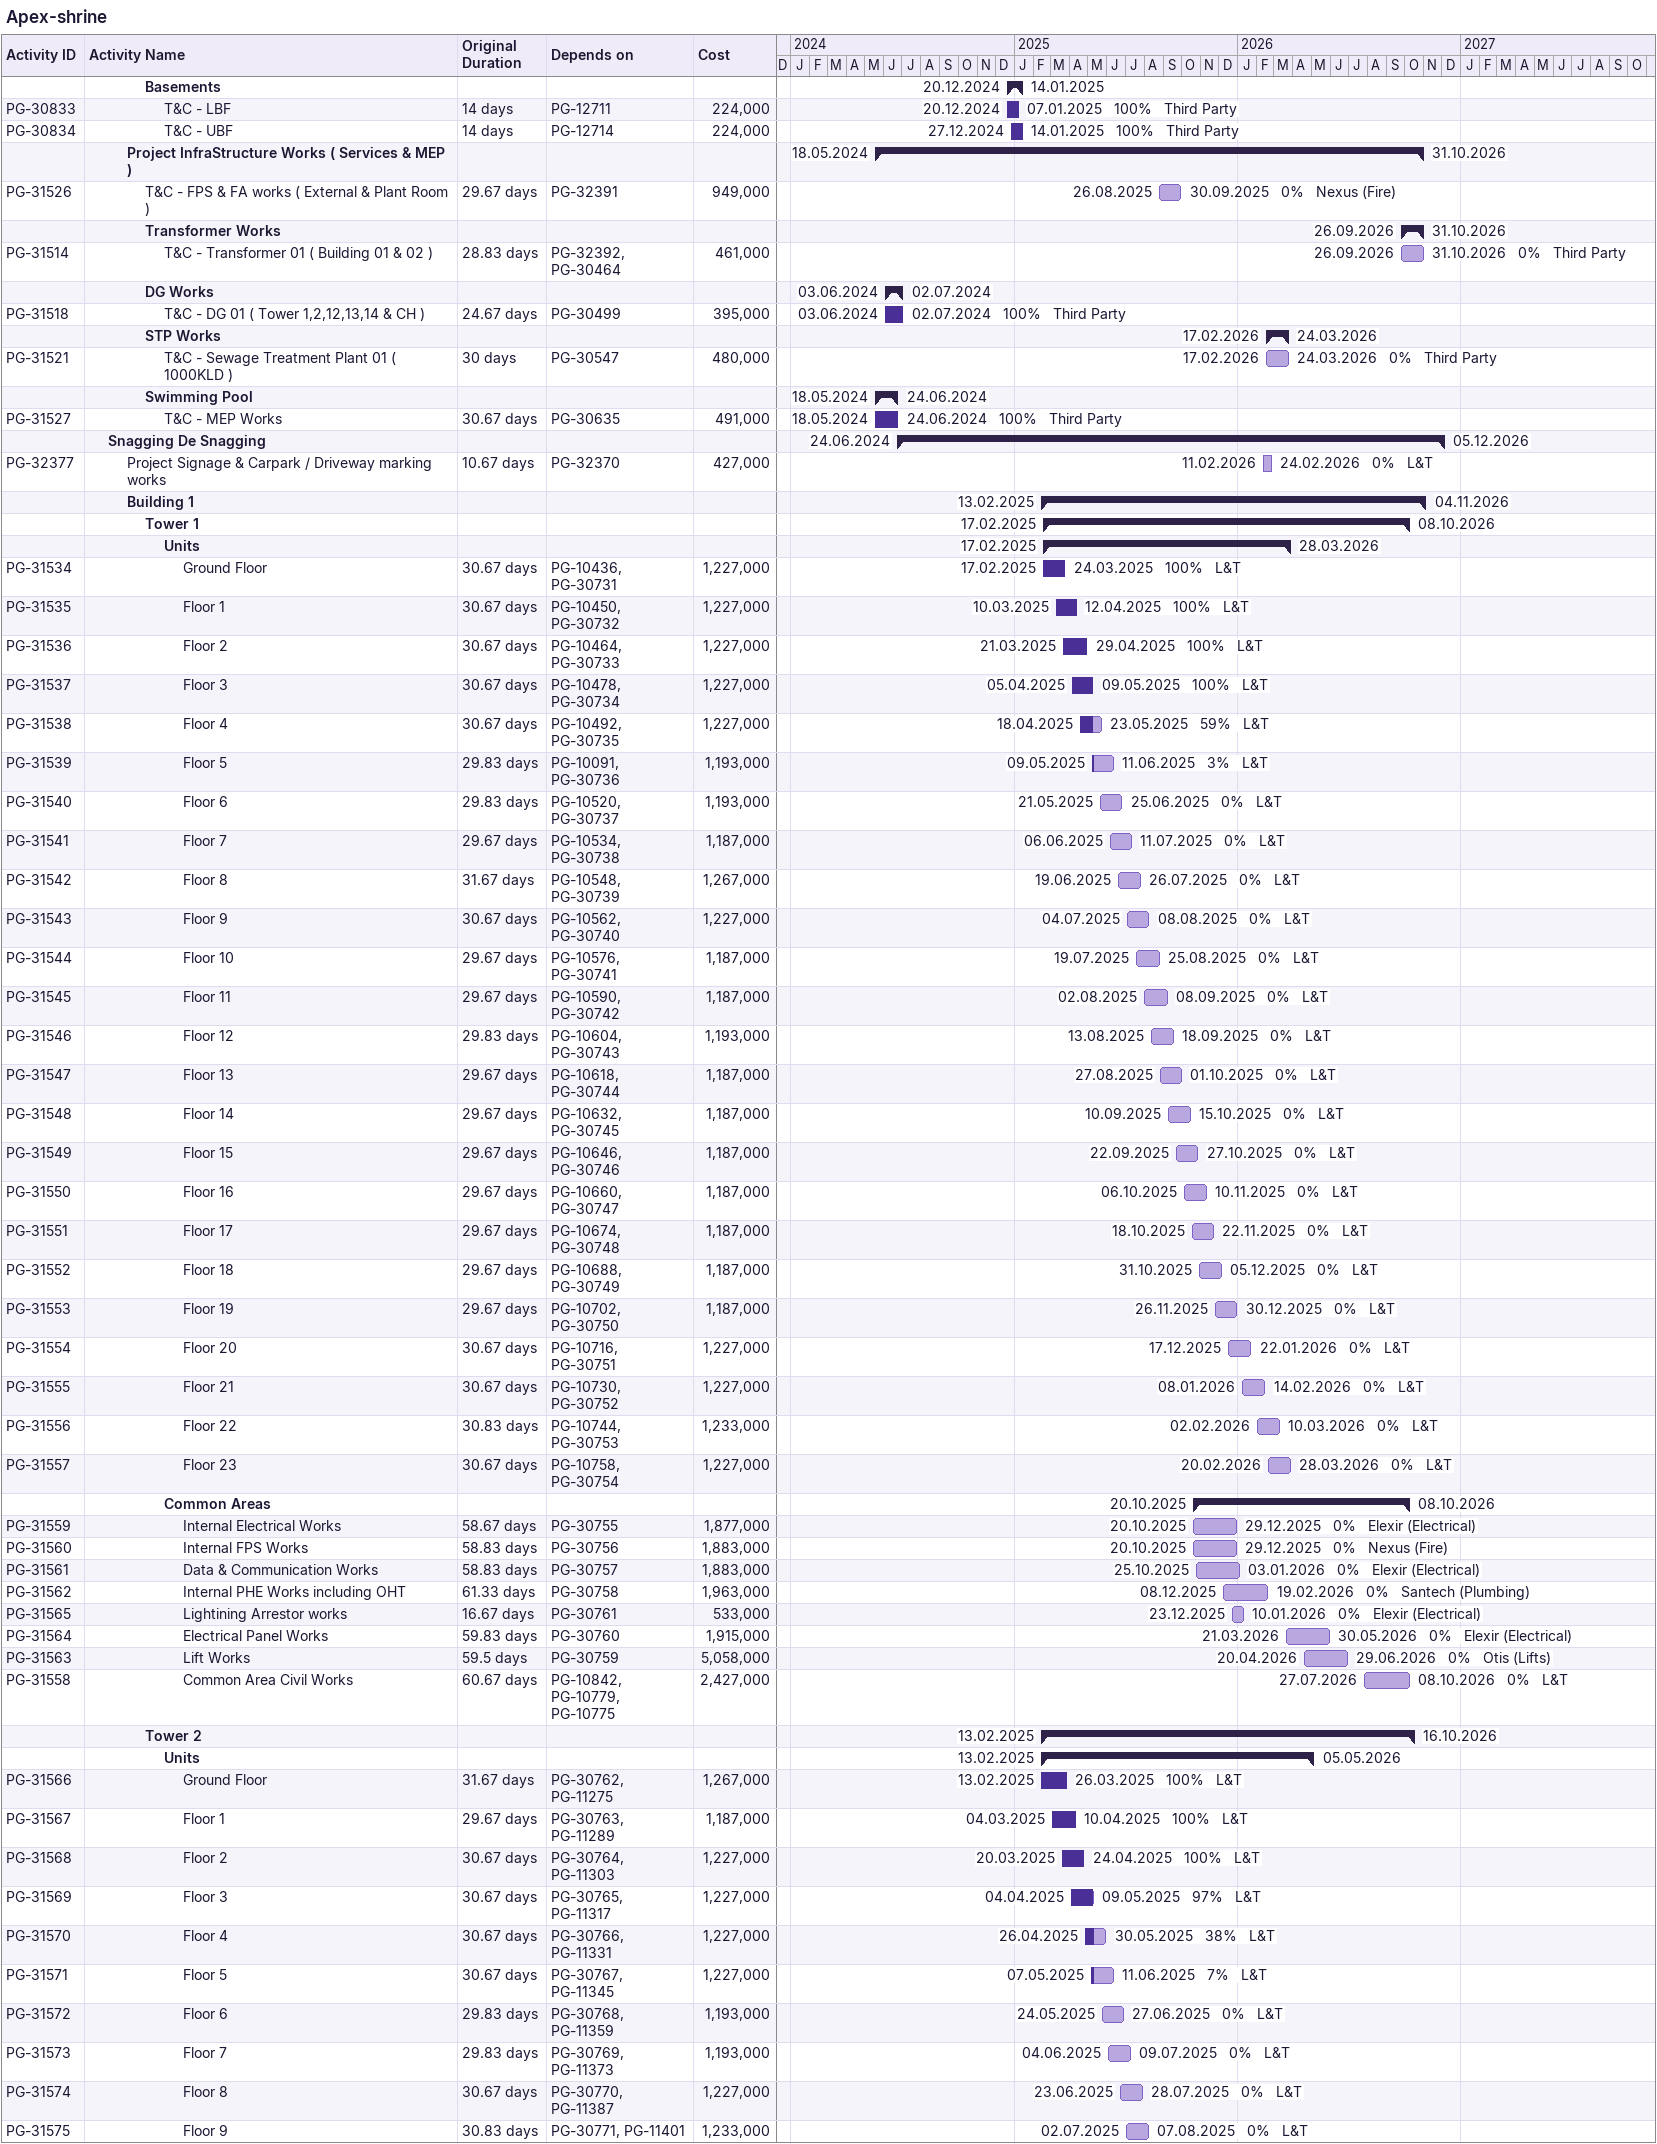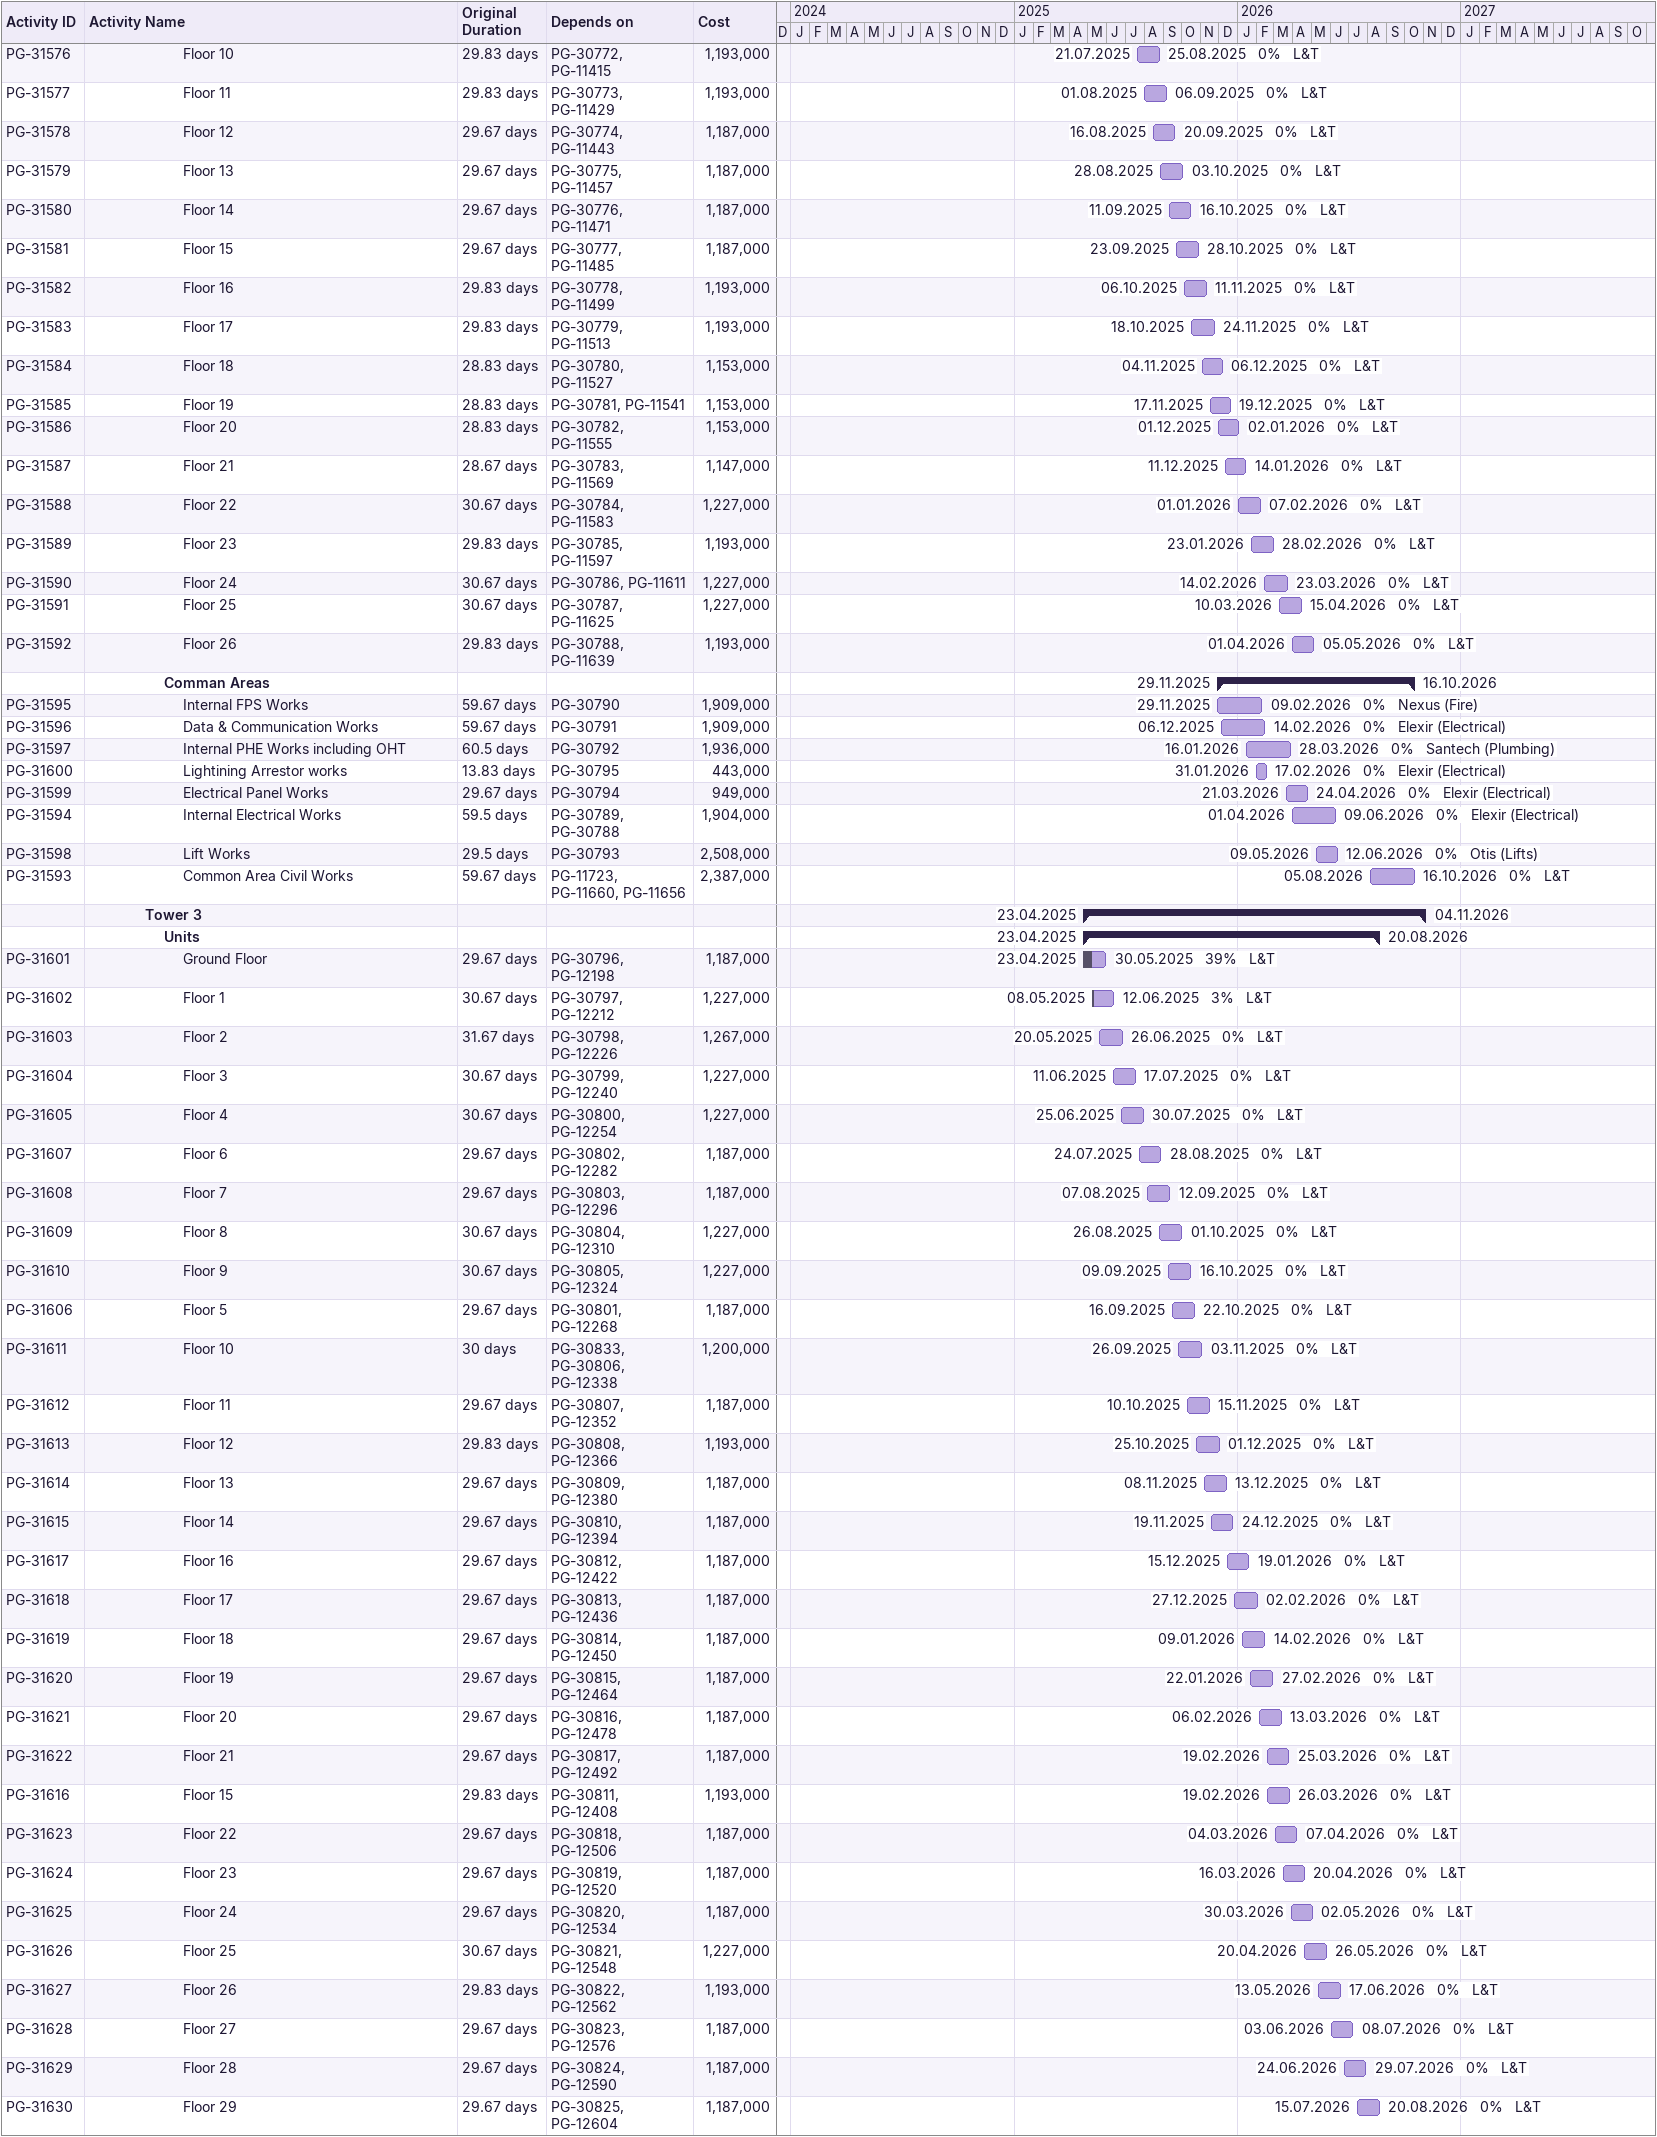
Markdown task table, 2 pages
Apex-shrine

| ID | Level | Task | Original duration | Start | Finish | Predecessors | Resources | % complete | Cost |
|---|---|---|---|---|---|---|---|---|---|
|  | 4 | **Basements** |  | 2024-12-20 | 2025-01-14 |  |  |  |  |
| PG-30833 | 5 | T&C - LBF | 14d | 2024-12-20 | 2025-01-07 | PG-12711 | Third Party | 100 | 224000 |
| PG-30834 | 5 | T&C - UBF | 14d | 2024-12-27 | 2025-01-14 | PG-12714 | Third Party | 100 | 224000 |
|  | 3 | **Project InfraStructure Works ( Services & MEP )** |  | 2024-05-18 | 2026-10-31 |  |  |  |  |
| PG-31526 | 4 | T&C - FPS & FA works ( External & Plant Room ) | 29.67d | 2025-08-26 | 2025-09-30 | PG-32391 | Nexus (Fire) | 0 | 949000 |
|  | 4 | **Transformer Works** |  | 2026-09-26 | 2026-10-31 |  |  |  |  |
| PG-31514 | 5 | T&C - Transformer 01 ( Building 01 & 02 ) | 28.83d | 2026-09-26 | 2026-10-31 | PG-32392, PG-30464 | Third Party | 0 | 461000 |
|  | 4 | **DG Works** |  | 2024-06-03 | 2024-07-02 |  |  |  |  |
| PG-31518 | 5 | T&C - DG 01 ( Tower 1,2,12,13,14 & CH ) | 24.67d | 2024-06-03 | 2024-07-02 | PG-30499 | Third Party | 100 | 395000 |
|  | 4 | **STP Works** |  | 2026-02-17 | 2026-03-24 |  |  |  |  |
| PG-31521 | 5 | T&C - Sewage Treatment Plant 01 ( 1000KLD ) | 30d | 2026-02-17 | 2026-03-24 | PG-30547 | Third Party | 0 | 480000 |
|  | 4 | **Swimming Pool** |  | 2024-05-18 | 2024-06-24 |  |  |  |  |
| PG-31527 | 5 | T&C - MEP Works | 30.67d | 2024-05-18 | 2024-06-24 | PG-30635 | Third Party | 100 | 491000 |
|  | 2 | **Snagging De Snagging** |  | 2024-06-24 | 2026-12-05 |  |  |  |  |
| PG-32377 | 3 | Project Signage & Carpark / Driveway marking works | 10.67d | 2026-02-11 | 2026-02-24 | PG-32370 | L&T | 0 | 427000 |
|  | 3 | **Building 1** |  | 2025-02-13 | 2026-11-04 |  |  |  |  |
|  | 4 | **Tower 1** |  | 2025-02-17 | 2026-10-08 |  |  |  |  |
|  | 5 | **Units** |  | 2025-02-17 | 2026-03-28 |  |  |  |  |
| PG-31534 | 6 | Ground Floor | 30.67d | 2025-02-17 | 2025-03-24 | PG-10436, PG-30731 | L&T | 100 | 1227000 |
| PG-31535 | 6 | Floor 1 | 30.67d | 2025-03-10 | 2025-04-12 | PG-10450, PG-30732 | L&T | 100 | 1227000 |
| PG-31536 | 6 | Floor 2 | 30.67d | 2025-03-21 | 2025-04-29 | PG-10464, PG-30733 | L&T | 100 | 1227000 |
| PG-31537 | 6 | Floor 3 | 30.67d | 2025-04-05 | 2025-05-09 | PG-10478, PG-30734 | L&T | 100 | 1227000 |
| PG-31538 | 6 | Floor 4 | 30.67d | 2025-04-18 | 2025-05-23 | PG-10492, PG-30735 | L&T | 59 | 1227000 |
| PG-31539 | 6 | Floor 5 | 29.83d | 2025-05-09 | 2025-06-11 | PG-10091, PG-30736 | L&T | 3 | 1193000 |
| PG-31540 | 6 | Floor 6 | 29.83d | 2025-05-21 | 2025-06-25 | PG-10520, PG-30737 | L&T | 0 | 1193000 |
| PG-31541 | 6 | Floor 7 | 29.67d | 2025-06-06 | 2025-07-11 | PG-10534, PG-30738 | L&T | 0 | 1187000 |
| PG-31542 | 6 | Floor 8 | 31.67d | 2025-06-19 | 2025-07-26 | PG-10548, PG-30739 | L&T | 0 | 1267000 |
| PG-31543 | 6 | Floor 9 | 30.67d | 2025-07-04 | 2025-08-08 | PG-10562, PG-30740 | L&T | 0 | 1227000 |
| PG-31544 | 6 | Floor 10 | 29.67d | 2025-07-19 | 2025-08-25 | PG-10576, PG-30741 | L&T | 0 | 1187000 |
| PG-31545 | 6 | Floor 11 | 29.67d | 2025-08-02 | 2025-09-08 | PG-10590, PG-30742 | L&T | 0 | 1187000 |
| PG-31546 | 6 | Floor 12 | 29.83d | 2025-08-13 | 2025-09-18 | PG-10604, PG-30743 | L&T | 0 | 1193000 |
| PG-31547 | 6 | Floor 13 | 29.67d | 2025-08-27 | 2025-10-01 | PG-10618, PG-30744 | L&T | 0 | 1187000 |
| PG-31548 | 6 | Floor 14 | 29.67d | 2025-09-10 | 2025-10-15 | PG-10632, PG-30745 | L&T | 0 | 1187000 |
| PG-31549 | 6 | Floor 15 | 29.67d | 2025-09-22 | 2025-10-27 | PG-10646, PG-30746 | L&T | 0 | 1187000 |
| PG-31550 | 6 | Floor 16 | 29.67d | 2025-10-06 | 2025-11-10 | PG-10660, PG-30747 | L&T | 0 | 1187000 |
| PG-31551 | 6 | Floor 17 | 29.67d | 2025-10-18 | 2025-11-22 | PG-10674, PG-30748 | L&T | 0 | 1187000 |
| PG-31552 | 6 | Floor 18 | 29.67d | 2025-10-31 | 2025-12-05 | PG-10688, PG-30749 | L&T | 0 | 1187000 |
| PG-31553 | 6 | Floor 19 | 29.67d | 2025-11-26 | 2025-12-30 | PG-10702, PG-30750 | L&T | 0 | 1187000 |
| PG-31554 | 6 | Floor 20 | 30.67d | 2025-12-17 | 2026-01-22 | PG-10716, PG-30751 | L&T | 0 | 1227000 |
| PG-31555 | 6 | Floor 21 | 30.67d | 2026-01-08 | 2026-02-14 | PG-10730, PG-30752 | L&T | 0 | 1227000 |
| PG-31556 | 6 | Floor 22 | 30.83d | 2026-02-02 | 2026-03-10 | PG-10744, PG-30753 | L&T | 0 | 1233000 |
| PG-31557 | 6 | Floor 23 | 30.67d | 2026-02-20 | 2026-03-28 | PG-10758, PG-30754 | L&T | 0 | 1227000 |
|  | 5 | **Common Areas** |  | 2025-10-20 | 2026-10-08 |  |  |  |  |
| PG-31559 | 6 | Internal Electrical Works | 58.67d | 2025-10-20 | 2025-12-29 | PG-30755 | Elexir (Electrical) | 0 | 1877000 |
| PG-31560 | 6 | Internal FPS Works | 58.83d | 2025-10-20 | 2025-12-29 | PG-30756 | Nexus (Fire) | 0 | 1883000 |
| PG-31561 | 6 | Data & Communication Works | 58.83d | 2025-10-25 | 2026-01-03 | PG-30757 | Elexir (Electrical) | 0 | 1883000 |
| PG-31562 | 6 | Internal PHE Works including OHT | 61.33d | 2025-12-08 | 2026-02-19 | PG-30758 | Santech (Plumbing) | 0 | 1963000 |
| PG-31565 | 6 | Lightining Arrestor works | 16.67d | 2025-12-23 | 2026-01-10 | PG-30761 | Elexir (Electrical) | 0 | 533000 |
| PG-31564 | 6 | Electrical Panel Works | 59.83d | 2026-03-21 | 2026-05-30 | PG-30760 | Elexir (Electrical) | 0 | 1915000 |
| PG-31563 | 6 | Lift Works | 59.5d | 2026-04-20 | 2026-06-29 | PG-30759 | Otis (Lifts) | 0 | 5058000 |
| PG-31558 | 6 | Common Area Civil Works | 60.67d | 2026-07-27 | 2026-10-08 | PG-10842, PG-10779, PG-10775 | L&T | 0 | 2427000 |
|  | 4 | **Tower 2** |  | 2025-02-13 | 2026-10-16 |  |  |  |  |
|  | 5 | **Units** |  | 2025-02-13 | 2026-05-05 |  |  |  |  |
| PG-31566 | 6 | Ground Floor | 31.67d | 2025-02-13 | 2025-03-26 | PG-30762, PG-11275 | L&T | 100 | 1267000 |
| PG-31567 | 6 | Floor 1 | 29.67d | 2025-03-04 | 2025-04-10 | PG-30763, PG-11289 | L&T | 100 | 1187000 |
| PG-31568 | 6 | Floor 2 | 30.67d | 2025-03-20 | 2025-04-24 | PG-30764, PG-11303 | L&T | 100 | 1227000 |
| PG-31569 | 6 | Floor 3 | 30.67d | 2025-04-04 | 2025-05-09 | PG-30765, PG-11317 | L&T | 97 | 1227000 |
| PG-31570 | 6 | Floor 4 | 30.67d | 2025-04-26 | 2025-05-30 | PG-30766, PG-11331 | L&T | 38 | 1227000 |
| PG-31571 | 6 | Floor 5 | 30.67d | 2025-05-07 | 2025-06-11 | PG-30767, PG-11345 | L&T | 7 | 1227000 |
| PG-31572 | 6 | Floor 6 | 29.83d | 2025-05-24 | 2025-06-27 | PG-30768, PG-11359 | L&T | 0 | 1193000 |
| PG-31573 | 6 | Floor 7 | 29.83d | 2025-06-04 | 2025-07-09 | PG-30769, PG-11373 | L&T | 0 | 1193000 |
| PG-31574 | 6 | Floor 8 | 30.67d | 2025-06-23 | 2025-07-28 | PG-30770, PG-11387 | L&T | 0 | 1227000 |
| PG-31575 | 6 | Floor 9 | 30.83d | 2025-07-02 | 2025-08-07 | PG-30771, PG-11401 | L&T | 0 | 1233000 |
| PG-31576 | 6 | Floor 10 | 29.83d | 2025-07-21 | 2025-08-25 | PG-30772, PG-11415 | L&T | 0 | 1193000 |
| PG-31577 | 6 | Floor 11 | 29.83d | 2025-08-01 | 2025-09-06 | PG-30773, PG-11429 | L&T | 0 | 1193000 |
| PG-31578 | 6 | Floor 12 | 29.67d | 2025-08-16 | 2025-09-20 | PG-30774, PG-11443 | L&T | 0 | 1187000 |
| PG-31579 | 6 | Floor 13 | 29.67d | 2025-08-28 | 2025-10-03 | PG-30775, PG-11457 | L&T | 0 | 1187000 |
| PG-31580 | 6 | Floor 14 | 29.67d | 2025-09-11 | 2025-10-16 | PG-30776, PG-11471 | L&T | 0 | 1187000 |
| PG-31581 | 6 | Floor 15 | 29.67d | 2025-09-23 | 2025-10-28 | PG-30777, PG-11485 | L&T | 0 | 1187000 |
| PG-31582 | 6 | Floor 16 | 29.83d | 2025-10-06 | 2025-11-11 | PG-30778, PG-11499 | L&T | 0 | 1193000 |
| PG-31583 | 6 | Floor 17 | 29.83d | 2025-10-18 | 2025-11-24 | PG-30779, PG-11513 | L&T | 0 | 1193000 |
| PG-31584 | 6 | Floor 18 | 28.83d | 2025-11-04 | 2025-12-06 | PG-30780, PG-11527 | L&T | 0 | 1153000 |
| PG-31585 | 6 | Floor 19 | 28.83d | 2025-11-17 | 2025-12-19 | PG-30781, PG-11541 | L&T | 0 | 1153000 |
| PG-31586 | 6 | Floor 20 | 28.83d | 2025-12-01 | 2026-01-02 | PG-30782, PG-11555 | L&T | 0 | 1153000 |
| PG-31587 | 6 | Floor 21 | 28.67d | 2025-12-11 | 2026-01-14 | PG-30783, PG-11569 | L&T | 0 | 1147000 |
| PG-31588 | 6 | Floor 22 | 30.67d | 2026-01-01 | 2026-02-07 | PG-30784, PG-11583 | L&T | 0 | 1227000 |
| PG-31589 | 6 | Floor 23 | 29.83d | 2026-01-23 | 2026-02-28 | PG-30785, PG-11597 | L&T | 0 | 1193000 |
| PG-31590 | 6 | Floor 24 | 30.67d | 2026-02-14 | 2026-03-23 | PG-30786, PG-11611 | L&T | 0 | 1227000 |
| PG-31591 | 6 | Floor 25 | 30.67d | 2026-03-10 | 2026-04-15 | PG-30787, PG-11625 | L&T | 0 | 1227000 |
| PG-31592 | 6 | Floor 26 | 29.83d | 2026-04-01 | 2026-05-05 | PG-30788, PG-11639 | L&T | 0 | 1193000 |
|  | 5 | **Comman Areas** |  | 2025-11-29 | 2026-10-16 |  |  |  |  |
| PG-31595 | 6 | Internal FPS Works | 59.67d | 2025-11-29 | 2026-02-09 | PG-30790 | Nexus (Fire) | 0 | 1909000 |
| PG-31596 | 6 | Data & Communication Works | 59.67d | 2025-12-06 | 2026-02-14 | PG-30791 | Elexir (Electrical) | 0 | 1909000 |
| PG-31597 | 6 | Internal PHE Works including OHT | 60.5d | 2026-01-16 | 2026-03-28 | PG-30792 | Santech (Plumbing) | 0 | 1936000 |
| PG-31600 | 6 | Lightining Arrestor works | 13.83d | 2026-01-31 | 2026-02-17 | PG-30795 | Elexir (Electrical) | 0 | 443000 |
| PG-31599 | 6 | Electrical Panel Works | 29.67d | 2026-03-21 | 2026-04-24 | PG-30794 | Elexir (Electrical) | 0 | 949000 |
| PG-31594 | 6 | Internal Electrical Works | 59.5d | 2026-04-01 | 2026-06-09 | PG-30789, PG-30788 | Elexir (Electrical) | 0 | 1904000 |
| PG-31598 | 6 | Lift Works | 29.5d | 2026-05-09 | 2026-06-12 | PG-30793 | Otis (Lifts) | 0 | 2508000 |
| PG-31593 | 6 | Common Area Civil Works | 59.67d | 2026-08-05 | 2026-10-16 | PG-11723, PG-11660, PG-11656 | L&T | 0 | 2387000 |
|  | 4 | **Tower 3** |  | 2025-04-23 | 2026-11-04 |  |  |  |  |
|  | 5 | **Units** |  | 2025-04-23 | 2026-08-20 |  |  |  |  |
| PG-31601 | 6 | Ground Floor | 29.67d | 2025-04-23 | 2025-05-30 | PG-30796, PG-12198 | L&T | 39 | 1187000 |
| PG-31602 | 6 | Floor 1 | 30.67d | 2025-05-08 | 2025-06-12 | PG-30797, PG-12212 | L&T | 3 | 1227000 |
| PG-31603 | 6 | Floor 2 | 31.67d | 2025-05-20 | 2025-06-26 | PG-30798, PG-12226 | L&T | 0 | 1267000 |
| PG-31604 | 6 | Floor 3 | 30.67d | 2025-06-11 | 2025-07-17 | PG-30799, PG-12240 | L&T | 0 | 1227000 |
| PG-31605 | 6 | Floor 4 | 30.67d | 2025-06-25 | 2025-07-30 | PG-30800, PG-12254 | L&T | 0 | 1227000 |
| PG-31607 | 6 | Floor 6 | 29.67d | 2025-07-24 | 2025-08-28 | PG-30802, PG-12282 | L&T | 0 | 1187000 |
| PG-31608 | 6 | Floor 7 | 29.67d | 2025-08-07 | 2025-09-12 | PG-30803, PG-12296 | L&T | 0 | 1187000 |
| PG-31609 | 6 | Floor 8 | 30.67d | 2025-08-26 | 2025-10-01 | PG-30804, PG-12310 | L&T | 0 | 1227000 |
| PG-31610 | 6 | Floor 9 | 30.67d | 2025-09-09 | 2025-10-16 | PG-30805, PG-12324 | L&T | 0 | 1227000 |
| PG-31606 | 6 | Floor 5 | 29.67d | 2025-09-16 | 2025-10-22 | PG-30801, PG-12268 | L&T | 0 | 1187000 |
| PG-31611 | 6 | Floor 10 | 30d | 2025-09-26 | 2025-11-03 | PG-30833, PG-30806, PG-12338 | L&T | 0 | 1200000 |
| PG-31612 | 6 | Floor 11 | 29.67d | 2025-10-10 | 2025-11-15 | PG-30807, PG-12352 | L&T | 0 | 1187000 |
| PG-31613 | 6 | Floor 12 | 29.83d | 2025-10-25 | 2025-12-01 | PG-30808, PG-12366 | L&T | 0 | 1193000 |
| PG-31614 | 6 | Floor 13 | 29.67d | 2025-11-08 | 2025-12-13 | PG-30809, PG-12380 | L&T | 0 | 1187000 |
| PG-31615 | 6 | Floor 14 | 29.67d | 2025-11-19 | 2025-12-24 | PG-30810, PG-12394 | L&T | 0 | 1187000 |
| PG-31617 | 6 | Floor 16 | 29.67d | 2025-12-15 | 2026-01-19 | PG-30812, PG-12422 | L&T | 0 | 1187000 |
| PG-31618 | 6 | Floor 17 | 29.67d | 2025-12-27 | 2026-02-02 | PG-30813, PG-12436 | L&T | 0 | 1187000 |
| PG-31619 | 6 | Floor 18 | 29.67d | 2026-01-09 | 2026-02-14 | PG-30814, PG-12450 | L&T | 0 | 1187000 |
| PG-31620 | 6 | Floor 19 | 29.67d | 2026-01-22 | 2026-02-27 | PG-30815, PG-12464 | L&T | 0 | 1187000 |
| PG-31621 | 6 | Floor 20 | 29.67d | 2026-02-06 | 2026-03-13 | PG-30816, PG-12478 | L&T | 0 | 1187000 |
| PG-31622 | 6 | Floor 21 | 29.67d | 2026-02-19 | 2026-03-25 | PG-30817, PG-12492 | L&T | 0 | 1187000 |
| PG-31616 | 6 | Floor 15 | 29.83d | 2026-02-19 | 2026-03-26 | PG-30811, PG-12408 | L&T | 0 | 1193000 |
| PG-31623 | 6 | Floor 22 | 29.67d | 2026-03-04 | 2026-04-07 | PG-30818, PG-12506 | L&T | 0 | 1187000 |
| PG-31624 | 6 | Floor 23 | 29.67d | 2026-03-16 | 2026-04-20 | PG-30819, PG-12520 | L&T | 0 | 1187000 |
| PG-31625 | 6 | Floor 24 | 29.67d | 2026-03-30 | 2026-05-02 | PG-30820, PG-12534 | L&T | 0 | 1187000 |
| PG-31626 | 6 | Floor 25 | 30.67d | 2026-04-20 | 2026-05-26 | PG-30821, PG-12548 | L&T | 0 | 1227000 |
| PG-31627 | 6 | Floor 26 | 29.83d | 2026-05-13 | 2026-06-17 | PG-30822, PG-12562 | L&T | 0 | 1193000 |
| PG-31628 | 6 | Floor 27 | 29.67d | 2026-06-03 | 2026-07-08 | PG-30823, PG-12576 | L&T | 0 | 1187000 |
| PG-31629 | 6 | Floor 28 | 29.67d | 2026-06-24 | 2026-07-29 | PG-30824, PG-12590 | L&T | 0 | 1187000 |
| PG-31630 | 6 | Floor 29 | 29.67d | 2026-07-15 | 2026-08-20 | PG-30825, PG-12604 | L&T | 0 | 1187000 |
